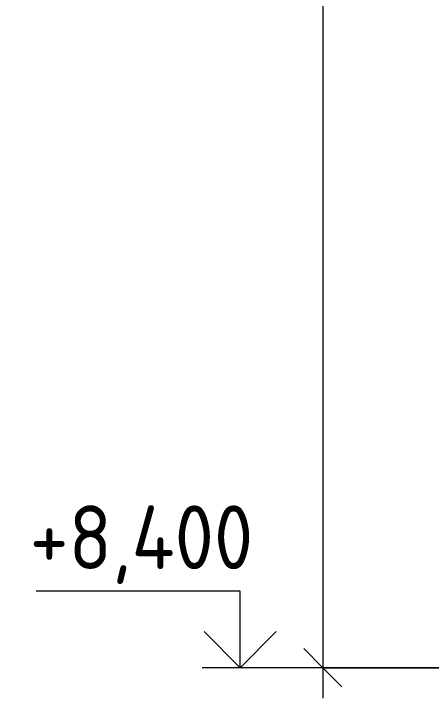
# Model space of a CAD drawing. Header units: millimetres. Extents: x -3511 to 67671, y -1987 to 16130.
# Drawn here: x 47857 to 48267, y 8370 to 9041 of the extents above; entities that cross this region are included whole.
import ezdxf

# ---------------------------------------------------------------- set-up
doc = ezdxf.new("R2010")
doc.units = ezdxf.units.MM
for name, color, linetype, lineweight in [('A-ANNO-DIMS', 7, 'Continuous', 9), ('A-ANNO-DIMS-25', 7, 'Continuous', 9), ('G-ANNO-DIMS', 7, 'Continuous', 9), ('G-ANNO-DIMS-1', 7, 'Continuous', 20)]:
    doc.layers.add(name, color=color, linetype=linetype, lineweight=lineweight)
doc.styles.add('ISOCPEUR_2', font='isocpeur.ttf', dxfattribs={"width": 0.9, "height": 62.5})
doc.styles.add('ISOCPEUR_3', font='isocpeur.ttf', dxfattribs={"width": 0.9, "height": 50})
doc.dimstyles.new('ISO-2_0_0_9К_Средний_округл2', dxfattribs={"dimscale": 304.8, "dimtxt": 49.799059, "dimasz": 0.123031, "dimexe": 0.098425, "dimexo": 0, "dimgap": 0, "dimtad": 1, "dimdec": 0, "dimrnd": 10, "dimzin": 0, "dimdsep": 46, "dimtxsty": 'ISOCPEUR_3', "dimblk1": 'OBLIQUE', "dimblk2": 'OBLIQUE', "dimsah": 1, "dimcen": 0.09, "dimdle": 0.098425, "dimazin": 0, "dimtfac": 1, "dimtdec": 4, "dimtix": 1, "dimtmove": 0, "dimatfit": 3, "dimfxl": 1, "dimtvp": 1, "dimtolj": 1, "dimtzin": 0, "dimarcsym": 2})

# ---------------------------------------------------------------- blocks, each defined once
blk = doc.blocks.new('Высотные отметки - Стрелка_Верх-17668718-Развертка 3_45-3')
at = {"layer": 'G-ANNO-DIMS'}
for p, q in [((-15328.89, 11875), (-15528.89, 11875)), ((-15328.89, 11800), (-15328.89, 11875)), ((-15290.99, 11800), (-15365.98, 11800))]:
    blk.add_line(p, q, dxfattribs=at)
at = {"layer": 'G-ANNO-DIMS-1'}
for q in [(-15364.24, 11835.36), (-15293.53, 11835.36)]:
    blk.add_line((-15328.89, 11800), q, dxfattribs=at)
blk = doc.blocks.new('DIMBLOCK56-Развертка 3_45-3')
at = {"layer": 'A-ANNO-DIMS-25'}
for p, q in [((48160.34, 11830), (48160.34, 8370)), ((48296.13, 11800), (48130.34, 11800)), ((48160.34, 11800), (48296.13, 11800)), ((48295.13, 8400), (48130.34, 8400)), ((48160.34, 8400), (48295.13, 8400))]:
    blk.add_line(p, q, dxfattribs=at)
at = {"layer": 'A-ANNO-DIMS-25', "lineweight": 20}
for p, q in [((48160.34, 11800), (48141.59, 11818.75)), ((48160.34, 11800), (48179.09, 11781.25)), ((48160.34, 8400), (48141.59, 8418.75)), ((48160.34, 8400), (48179.09, 8381.25))]:
    blk.add_line(p, q, dxfattribs=at)
at = {"layer": 'A-ANNO-DIMS-25', "color": 0, "insert": (48095.02, 10034.4), "char_height": 50, "width": 157.4416, "attachment_point": 1, "rotation": 90, "line_spacing_factor": 1.149209, "style": 'ISOCPEUR_3'}
blk.add_mtext('3400', dxfattribs=at)
blk = doc.blocks.new('_Oblique')
at = {"color": 0, "linetype": 'ByBlock', "lineweight": -2}
blk.add_line((-0.5, -0.5), (0.5, 0.5), dxfattribs=at)

msp = doc.modelspace()

# ---------------------------------------------------------------- linework, layer by layer
at = {"layer": 'G-ANNO-DIMS'}
msp.add_line((48486.44, 8400), (48079.23, 8400), dxfattribs=at)

# ---------------------------------------------------------------- block references
msp.add_blockref('Высотные отметки - Стрелка_Верх-17668718-Развертка 3_45-3', (63408.12, -3400), dxfattribs=at)

# ---------------------------------------------------------------- texts
at = {"layer": 'G-ANNO-DIMS', "insert": (47872.8, 8559.15), "char_height": 62.5, "width": 261.4279, "attachment_point": 1, "line_spacing_factor": 1.149209, "style": 'ISOCPEUR_2', "bg_fill": 3, "box_fill_scale": 1.25, "bg_fill_color": 256, "bg_fill_true_color": 13158600, "bg_fill_transparency": 0}
msp.add_mtext('+8,400', dxfattribs=at)

# ---------------------------------------------------------------- next in the draw order: dimensions: what is measured, and where the dimension line sits
at = {"layer": 'A-ANNO-DIMS'}
dim = msp.add_linear_dim(base=(48160.34, 8400), p1=(48296.13, 11800), p2=(48295.13, 8400), angle=90, dimstyle='ISO-2_0_0_9К_Средний_округл2', override={"dimpost": '<>', "dimfxl": 3400.000147}, dxfattribs=at)
dim.commit()
dim.dimension.update_dxf_attribs({"geometry": 'DIMBLOCK56-Развертка 3_45-3', "text_midpoint": (48135.34, 10100)})

doc.saveas('drawing.dxf')
